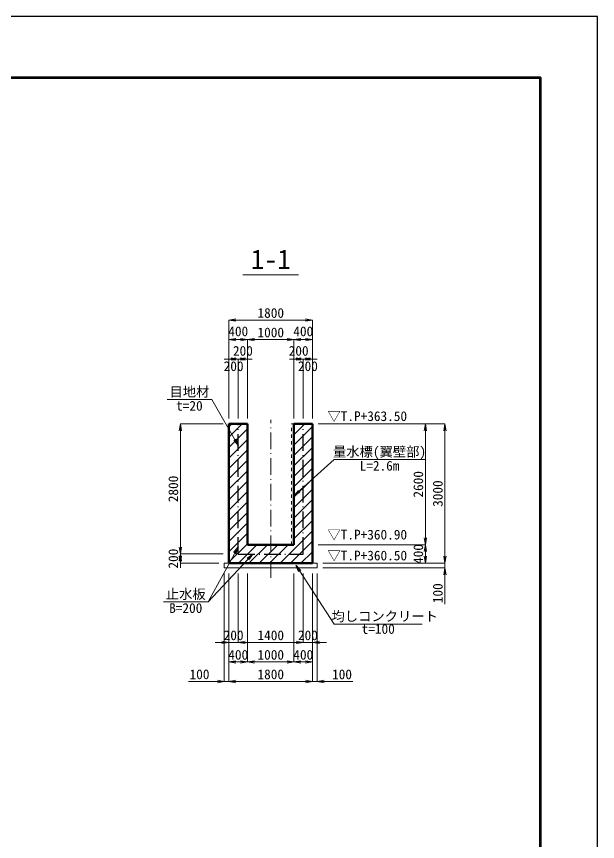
# Model space of a CAD drawing. Header units: millimetres. Extents: x 156724 to 226425, y -17820 to 17820.
# Drawn here: x 207421 to 219930, y 58 to 17820 of the extents above; entities that cross this region are included whole.
import ezdxf
from ezdxf.enums import TextEntityAlignment as Align

# ---------------------------------------------------------------- set-up
doc = ezdxf.new("R2010")
doc.units = ezdxf.units.MM
doc.header["$LTSCALE"] = 60
doc.header["$PDSIZE"] = 300
for name, pattern in [('SXF_一点短鎖線', [9.25, 6, -1.5, 0.25, -1.5]), ('SXF_二点短鎖線', [11, 6, -1.5, 0.25, -1.5, 0.25, -1.5]), ('SXF_跳び破線', [12, 6, -6]), ('一点短鎖線', [9.25, 6, -1.5, 0.25, -1.5])]:
    doc.linetypes.add(name, pattern=pattern)
doc.layers.get('Defpoints').update_dxf_attribs({"color": 151})
for name, color, linetype, lineweight in [('D-BMK', 2, 'SXF_一点短鎖線', 13), ('D-STR', 1, 'Continuous', 50), ('D-STR-DIM', 7, 'Continuous', 13), ('D-STR-HTXT', 7, 'Continuous', 13), ('D-STR-STR1', 2, 'Continuous', 13), ('D-STR-STR6', 7, 'Continuous', 13), ('D-STR-STR7', 3, 'Continuous', 13), ('D-STR-STRA', 1, 'Continuous', 25), ('D-STR-TXT', 7, 'Continuous', 13), ('D-TTL', 2, 'Continuous', 140), ('D-TTL-LINE', 7, 'Continuous', 13), ('D-TTL-TXT', 7, 'Continuous', 13)]:
    doc.layers.add(name, color=color, linetype=linetype, lineweight=lineweight)
doc.styles.add('MS ゴシック', font='MS Gothic.ttf')
doc.styles.add('ＭＳ ゴシック', font='MS Gothic.ttf')
doc.dimstyles.new('DIM-60', dxfattribs={"dimscale": 60, "dimtxt": 3.5, "dimasz": 2.5, "dimexe": 0, "dimexo": 2, "dimgap": 0.8, "dimtad": 1, "dimdec": 0, "dimzin": 0, "dimdsep": 46, "dimtxsty": 'MS ゴシック', "dimblk": 'OPEN', "dimcen": 0.1, "dimclrd": 256, "dimclre": 256, "dimclrt": 256, "dimaunit": 1, "dimadec": 4, "dimazin": 0, "dimtfac": 1, "dimtdec": 0, "dimtmove": 0, "dimatfit": 3, "dimldrblk": 'OPEN', "dimfxl": 1, "dimtolj": 1, "dimtzin": 0, "dimlwd": -1, "dimlwe": -1, "dimarcsym": 0})
doc.dimstyles.new('DIM-60-F', dxfattribs={"dimscale": 60, "dimtxt": 3.5, "dimasz": 2.5, "dimexe": 0, "dimexo": 2, "dimgap": 0.8, "dimtad": 1, "dimdec": 0, "dimzin": 0, "dimdsep": 46, "dimtxsty": 'MS ゴシック', "dimblk": 'OPEN', "dimcen": 0.1, "dimaunit": 1, "dimadec": 4, "dimazin": 0, "dimtfac": 1, "dimtdec": 0, "dimtmove": 2, "dimatfit": 3, "dimldrblk": 'OPEN', "dimfxl": 1, "dimtolj": 1, "dimtzin": 0, "dimlwd": -1, "dimlwe": -1, "dimarcsym": 2})

# ---------------------------------------------------------------- blocks, each defined once
blk = doc.blocks.new('_Open')
at = {"color": 0, "linetype": 'ByBlock', "lineweight": -2}
for p, q in [((-1, 0.17), (0, 0)), ((-1, -0.17), (0, 0)), ((0, 0), (-1, 0))]:
    blk.add_line(p, q, dxfattribs=at)
blk = doc.blocks.new('*D58')
at = {"layer": 'D-STR-DIM', "color": 0, "transparency": 16777216}
for p, q in [((211995, 5828), (211995, 3503)), ((213795, 5828), (213795, 3503)), ((212145, 3503), (213645, 3503))]:
    blk.add_line(p, q, dxfattribs=at)
at = {"layer": 'Defpoints', "color": 0, "transparency": 16777216}
for p in [(211995, 5948), (213795, 5948), (213795, 3503)]:
    blk.add_point(p, dxfattribs=at)
at = {"layer": 'D-STR-DIM', "color": 0, "transparency": 16777216, "xscale": 150, "yscale": 150, "zscale": 150, "rotation": 180}
blk.add_blockref('_Open', (211995, 3503), dxfattribs=at)
at = {"layer": 'D-STR-DIM', "color": 0, "transparency": 16777216, "xscale": 150, "yscale": 150, "zscale": 150}
blk.add_blockref('_Open', (213795, 3503), dxfattribs=at)
at = {"layer": 'D-STR-DIM', "color": 0, "transparency": 16777216, "insert": (212895, 3656), "char_height": 210, "attachment_point": 5, "style": 'MS ゴシック'}
blk.add_mtext('\\A1;1800', dxfattribs=at)
blk = doc.blocks.new('*D59')
at = {"layer": 'D-STR-DIM', "color": 0, "transparency": 16777216}
for p, q in [((211995, 5828), (211995, 3923)), ((212395, 5828), (212395, 3923)), ((211995, 3923), (212395, 3923)), ((212245, 3923), (212095, 3923)), ((212145, 3923), (212295, 3923))]:
    blk.add_line(p, q, dxfattribs=at)
at = {"layer": 'Defpoints', "color": 0, "transparency": 16777216}
for p in [(211995, 5948), (212395, 5948), (212395, 3923)]:
    blk.add_point(p, dxfattribs=at)
at = {"layer": 'D-STR-DIM', "color": 0, "transparency": 16777216, "xscale": 150, "yscale": 150, "zscale": 150, "rotation": 180}
blk.add_blockref('_Open', (211995, 3923), dxfattribs=at)
at = {"layer": 'D-STR-DIM', "color": 0, "transparency": 16777216, "xscale": 150, "yscale": 150, "zscale": 150}
blk.add_blockref('_Open', (212395, 3923), dxfattribs=at)
at = {"layer": 'D-STR-DIM', "color": 0, "transparency": 16777216, "insert": (212195, 4076), "char_height": 210, "attachment_point": 5, "style": 'MS ゴシック'}
blk.add_mtext('\\A1;400', dxfattribs=at)
blk = doc.blocks.new('*D60')
at = {"layer": 'D-STR-DIM', "color": 0, "transparency": 16777216}
for p, q in [((212395, 5828), (212395, 3923)), ((213395, 5828), (213395, 3923)), ((212545, 3923), (213245, 3923))]:
    blk.add_line(p, q, dxfattribs=at)
at = {"layer": 'Defpoints', "color": 0, "transparency": 16777216}
for p in [(212395, 5948), (213395, 5948), (213395, 3923)]:
    blk.add_point(p, dxfattribs=at)
at = {"layer": 'D-STR-DIM', "color": 0, "transparency": 16777216, "xscale": 150, "yscale": 150, "zscale": 150, "rotation": 180}
blk.add_blockref('_Open', (212395, 3923), dxfattribs=at)
at = {"layer": 'D-STR-DIM', "color": 0, "transparency": 16777216, "xscale": 150, "yscale": 150, "zscale": 150}
blk.add_blockref('_Open', (213395, 3923), dxfattribs=at)
at = {"layer": 'D-STR-DIM', "color": 0, "transparency": 16777216, "insert": (212895, 4076), "char_height": 210, "attachment_point": 5, "style": 'MS ゴシック'}
blk.add_mtext('\\A1;1000', dxfattribs=at)
blk = doc.blocks.new('*D61')
at = {"layer": 'D-STR-DIM', "transparency": 16777216}
for p, q in [((213795, 5828), (213795, 3503)), ((213895, 5828), (213895, 3503)), ((213645, 3503), (213495, 3503)), ((213795, 3503), (213895, 3503)), ((214045, 3503), (214663, 3503))]:
    blk.add_line(p, q, dxfattribs=at)
at = {"layer": 'Defpoints', "color": 0, "transparency": 16777216}
for p in [(213795, 5948), (213895, 5948), (213895, 3503)]:
    blk.add_point(p, dxfattribs=at)
at = {"layer": 'D-STR-DIM', "transparency": 16777216, "xscale": 150, "yscale": 150, "zscale": 150}
blk.add_blockref('_Open', (213795, 3503), dxfattribs=at)
at = {"layer": 'D-STR-DIM', "transparency": 16777216, "xscale": 150, "yscale": 150, "zscale": 150, "rotation": 180}
blk.add_blockref('_Open', (213895, 3503), dxfattribs=at)
at = {"layer": 'D-STR-DIM', "transparency": 16777216, "insert": (214429, 3656), "char_height": 210, "attachment_point": 5, "style": 'MS ゴシック'}
blk.add_mtext('\\A1;100', dxfattribs=at)
blk = doc.blocks.new('*D62')
at = {"layer": 'D-STR-DIM', "transparency": 16777216}
for p, q in [((211895, 5828), (211895, 3503)), ((211995, 5828), (211995, 3503)), ((211745, 3503), (211127, 3503)), ((211995, 3503), (211895, 3503)), ((212145, 3503), (212295, 3503))]:
    blk.add_line(p, q, dxfattribs=at)
at = {"layer": 'Defpoints', "color": 0, "transparency": 16777216}
for p in [(211895, 5948), (211995, 5948), (211895, 3503)]:
    blk.add_point(p, dxfattribs=at)
at = {"layer": 'D-STR-DIM', "transparency": 16777216, "xscale": 150, "yscale": 150, "zscale": 150}
blk.add_blockref('_Open', (211895, 3503), dxfattribs=at)
at = {"layer": 'D-STR-DIM', "transparency": 16777216, "xscale": 150, "yscale": 150, "zscale": 150, "rotation": 180}
blk.add_blockref('_Open', (211995, 3503), dxfattribs=at)
at = {"layer": 'D-STR-DIM', "transparency": 16777216, "insert": (211361, 3656), "char_height": 210, "attachment_point": 5, "style": 'MS ゴシック'}
blk.add_mtext('\\A1;100', dxfattribs=at)
blk = doc.blocks.new('*D63')
at = {"layer": 'D-STR-DIM', "color": 0, "transparency": 16777216}
for p, q in [((212195, 5828), (212195, 4343)), ((213595, 5828), (213595, 4343)), ((213445, 4343), (212345, 4343))]:
    blk.add_line(p, q, dxfattribs=at)
at = {"layer": 'Defpoints', "color": 0, "transparency": 16777216}
for p in [(212195, 5948), (213595, 5948), (212195, 4343)]:
    blk.add_point(p, dxfattribs=at)
at = {"layer": 'D-STR-DIM', "color": 0, "transparency": 16777216, "xscale": 150, "yscale": 150, "zscale": 150, "rotation": 180}
blk.add_blockref('_Open', (212195, 4343), dxfattribs=at)
at = {"layer": 'D-STR-DIM', "color": 0, "transparency": 16777216, "xscale": 150, "yscale": 150, "zscale": 150}
blk.add_blockref('_Open', (213595, 4343), dxfattribs=at)
at = {"layer": 'D-STR-DIM', "color": 0, "transparency": 16777216, "insert": (212895, 4496), "char_height": 210, "attachment_point": 5, "style": 'MS ゴシック'}
blk.add_mtext('\\A1;1400', dxfattribs=at)
blk = doc.blocks.new('*D64')
at = {"layer": 'D-STR-DIM', "transparency": 16777216}
for p, q in [((211995, 5828), (211995, 4343)), ((212195, 5828), (212195, 4343)), ((211845, 4343), (211695, 4343)), ((212195, 4343), (211995, 4343)), ((212345, 4343), (212495, 4343))]:
    blk.add_line(p, q, dxfattribs=at)
at = {"layer": 'Defpoints', "color": 0, "transparency": 16777216}
for p in [(211995, 5948), (212195, 5948), (211995, 4343)]:
    blk.add_point(p, dxfattribs=at)
at = {"layer": 'D-STR-DIM', "transparency": 16777216, "xscale": 150, "yscale": 150, "zscale": 150}
blk.add_blockref('_Open', (211995, 4343), dxfattribs=at)
at = {"layer": 'D-STR-DIM', "transparency": 16777216, "xscale": 150, "yscale": 150, "zscale": 150, "rotation": 180}
blk.add_blockref('_Open', (212195, 4343), dxfattribs=at)
at = {"layer": 'D-STR-DIM', "transparency": 16777216, "insert": (212095, 4496), "char_height": 210, "attachment_point": 5, "style": 'MS ゴシック'}
blk.add_mtext('\\A1;200', dxfattribs=at)
blk = doc.blocks.new('*D65')
at = {"layer": 'D-STR-DIM', "color": 0, "transparency": 16777216}
for p, q in [((213395, 5828), (213395, 3923)), ((213795, 5828), (213795, 3923)), ((213795, 3923), (213395, 3923)), ((213645, 3923), (213495, 3923)), ((213545, 3923), (213695, 3923))]:
    blk.add_line(p, q, dxfattribs=at)
at = {"layer": 'Defpoints', "color": 0, "transparency": 16777216}
for p in [(213395, 5948), (213795, 5948), (213395, 3923)]:
    blk.add_point(p, dxfattribs=at)
at = {"layer": 'D-STR-DIM', "color": 0, "transparency": 16777216, "xscale": 150, "yscale": 150, "zscale": 150, "rotation": 180}
blk.add_blockref('_Open', (213395, 3923), dxfattribs=at)
at = {"layer": 'D-STR-DIM', "color": 0, "transparency": 16777216, "xscale": 150, "yscale": 150, "zscale": 150}
blk.add_blockref('_Open', (213795, 3923), dxfattribs=at)
at = {"layer": 'D-STR-DIM', "color": 0, "transparency": 16777216, "insert": (213595, 4076), "char_height": 210, "attachment_point": 5, "style": 'MS ゴシック'}
blk.add_mtext('\\A1;400', dxfattribs=at)
blk = doc.blocks.new('*D66')
at = {"layer": 'D-STR-DIM', "transparency": 16777216}
for p, q in [((213595, 5828), (213595, 4343)), ((213795, 5828), (213795, 4343)), ((213445, 4343), (213295, 4343)), ((213595, 4343), (213795, 4343)), ((213945, 4343), (214095, 4343))]:
    blk.add_line(p, q, dxfattribs=at)
at = {"layer": 'Defpoints', "color": 0, "transparency": 16777216}
for p in [(213595, 5948), (213795, 5948), (213795, 4343)]:
    blk.add_point(p, dxfattribs=at)
at = {"layer": 'D-STR-DIM', "transparency": 16777216, "xscale": 150, "yscale": 150, "zscale": 150}
blk.add_blockref('_Open', (213595, 4343), dxfattribs=at)
at = {"layer": 'D-STR-DIM', "transparency": 16777216, "xscale": 150, "yscale": 150, "zscale": 150, "rotation": 180}
blk.add_blockref('_Open', (213795, 4343), dxfattribs=at)
at = {"layer": 'D-STR-DIM', "transparency": 16777216, "insert": (213695, 4496), "char_height": 210, "attachment_point": 5, "style": 'MS ゴシック'}
blk.add_mtext('\\A1;200', dxfattribs=at)
blk = doc.blocks.new('*D67')
at = {"layer": 'D-STR-DIM', "color": 0, "transparency": 16777216}
for p, q in [((211867, 9048), (210950, 9048)), ((210950, 8898), (210950, 6398)), ((211867, 6248), (210950, 6248))]:
    blk.add_line(p, q, dxfattribs=at)
at = {"layer": 'Defpoints', "color": 0, "transparency": 16777216}
for p in [(211987, 9048), (210950, 6248), (211987, 6248)]:
    blk.add_point(p, dxfattribs=at)
at = {"layer": 'D-STR-DIM', "color": 0, "transparency": 16777216, "xscale": 150, "yscale": 150, "zscale": 150}
for p, rotation in [((210950, 9048), 90), ((210950, 6248), 270)]:
    blk.add_blockref('_Open', p, dxfattribs=dict(at, rotation=rotation))
at = {"layer": 'D-STR-DIM', "color": 0, "transparency": 16777216, "insert": (210797, 7648), "char_height": 210, "attachment_point": 5, "rotation": 90, "style": 'MS ゴシック'}
blk.add_mtext('\\A1;2800', dxfattribs=at)
blk = doc.blocks.new('*D68')
at = {"layer": 'D-STR-DIM', "color": 0, "transparency": 16777216}
for p, q in [((210950, 6198), (210950, 6348)), ((211867, 6248), (210950, 6248)), ((210950, 6248), (210950, 6048)), ((210950, 6098), (210950, 5948)), ((211775, 6048), (210950, 6048))]:
    blk.add_line(p, q, dxfattribs=at)
at = {"layer": 'Defpoints', "color": 0, "transparency": 16777216}
for p in [(211987, 6248), (210950, 6048), (211895, 6048)]:
    blk.add_point(p, dxfattribs=at)
at = {"layer": 'D-STR-DIM', "color": 0, "transparency": 16777216, "xscale": 150, "yscale": 150, "zscale": 150}
for p, rotation in [((210950, 6248), 90), ((210950, 6048), 270)]:
    blk.add_blockref('_Open', p, dxfattribs=dict(at, rotation=rotation))
at = {"layer": 'D-STR-DIM', "color": 0, "transparency": 16777216, "insert": (210797, 6148), "char_height": 210, "attachment_point": 5, "rotation": 90, "style": 'MS ゴシック'}
blk.add_mtext('\\A1;200', dxfattribs=at)
blk = doc.blocks.new('*D69')
at = {"layer": 'D-STR-DIM', "color": 0, "transparency": 16777216}
for p, q in [((211995, 9168), (211995, 11283)), ((212145, 11283), (213645, 11283)), ((213795, 9168), (213795, 11283))]:
    blk.add_line(p, q, dxfattribs=at)
at = {"layer": 'Defpoints', "color": 0, "transparency": 16777216}
for p in [(213795, 11283), (211995, 9048), (213795, 9048)]:
    blk.add_point(p, dxfattribs=at)
at = {"layer": 'D-STR-DIM', "color": 0, "transparency": 16777216, "xscale": 150, "yscale": 150, "zscale": 150, "rotation": 180}
blk.add_blockref('_Open', (211995, 11283), dxfattribs=at)
at = {"layer": 'D-STR-DIM', "color": 0, "transparency": 16777216, "xscale": 150, "yscale": 150, "zscale": 150}
blk.add_blockref('_Open', (213795, 11283), dxfattribs=at)
at = {"layer": 'D-STR-DIM', "color": 0, "transparency": 16777216, "insert": (212895, 11436), "char_height": 210, "attachment_point": 5, "style": 'MS ゴシック'}
blk.add_mtext('\\A1;1800', dxfattribs=at)
blk = doc.blocks.new('*D70')
at = {"layer": 'D-STR-DIM', "color": 0, "transparency": 16777216}
for p, q in [((213395, 9168), (213395, 10863)), ((213645, 10863), (213545, 10863)), ((213795, 9168), (213795, 10863))]:
    blk.add_line(p, q, dxfattribs=at)
at = {"layer": 'Defpoints', "color": 0, "transparency": 16777216}
for p in [(213395, 10863), (213395, 9048), (213795, 9048)]:
    blk.add_point(p, dxfattribs=at)
at = {"layer": 'D-STR-DIM', "color": 0, "transparency": 16777216, "xscale": 150, "yscale": 150, "zscale": 150, "rotation": 180}
blk.add_blockref('_Open', (213395, 10863), dxfattribs=at)
at = {"layer": 'D-STR-DIM', "color": 0, "transparency": 16777216, "xscale": 150, "yscale": 150, "zscale": 150}
blk.add_blockref('_Open', (213795, 10863), dxfattribs=at)
at = {"layer": 'D-STR-DIM', "color": 0, "transparency": 16777216, "insert": (213595, 11040), "char_height": 210, "attachment_point": 5, "style": 'MS ゴシック'}
blk.add_mtext('\\A1;400', dxfattribs=at)
blk = doc.blocks.new('*D71')
at = {"layer": 'D-STR-DIM', "color": 0, "transparency": 16777216}
for p, q in [((212395, 9168), (212395, 10863)), ((213245, 10863), (212545, 10863)), ((213395, 9168), (213395, 10863))]:
    blk.add_line(p, q, dxfattribs=at)
at = {"layer": 'Defpoints', "color": 0, "transparency": 16777216}
for p in [(212395, 10863), (212395, 9048), (213395, 9048)]:
    blk.add_point(p, dxfattribs=at)
at = {"layer": 'D-STR-DIM', "color": 0, "transparency": 16777216, "xscale": 150, "yscale": 150, "zscale": 150, "rotation": 180}
blk.add_blockref('_Open', (212395, 10863), dxfattribs=at)
at = {"layer": 'D-STR-DIM', "color": 0, "transparency": 16777216, "xscale": 150, "yscale": 150, "zscale": 150}
blk.add_blockref('_Open', (213395, 10863), dxfattribs=at)
at = {"layer": 'D-STR-DIM', "color": 0, "transparency": 16777216, "insert": (212895, 11016), "char_height": 210, "attachment_point": 5, "style": 'MS ゴシック'}
blk.add_mtext('\\A1;1000', dxfattribs=at)
blk = doc.blocks.new('*D72')
at = {"layer": 'D-STR-DIM', "color": 0, "transparency": 16777216}
for p, q in [((211995, 9168), (211995, 10863)), ((212245, 10863), (212145, 10863)), ((212395, 9168), (212395, 10863))]:
    blk.add_line(p, q, dxfattribs=at)
at = {"layer": 'Defpoints', "color": 0, "transparency": 16777216}
for p in [(211995, 10863), (211995, 9048), (212395, 9048)]:
    blk.add_point(p, dxfattribs=at)
at = {"layer": 'D-STR-DIM', "color": 0, "transparency": 16777216, "xscale": 150, "yscale": 150, "zscale": 150, "rotation": 180}
blk.add_blockref('_Open', (211995, 10863), dxfattribs=at)
at = {"layer": 'D-STR-DIM', "color": 0, "transparency": 16777216, "xscale": 150, "yscale": 150, "zscale": 150}
blk.add_blockref('_Open', (212395, 10863), dxfattribs=at)
at = {"layer": 'D-STR-DIM', "color": 0, "transparency": 16777216, "insert": (212195, 11040), "char_height": 210, "attachment_point": 5, "style": 'MS ゴシック'}
blk.add_mtext('\\A1;400', dxfattribs=at)
blk = doc.blocks.new('*D73')
at = {"layer": 'D-STR-DIM', "color": 0, "transparency": 16777216}
for p, q in [((212045, 10443), (211895, 10443)), ((212245, 10443), (212095, 10443)), ((212195, 9168), (212195, 10443)), ((212395, 10443), (212195, 10443)), ((212345, 10443), (212495, 10443)), ((212395, 9168), (212395, 10443))]:
    blk.add_line(p, q, dxfattribs=at)
at = {"layer": 'Defpoints', "color": 0, "transparency": 16777216}
for p in [(212195, 10443), (212195, 9048), (212395, 9048)]:
    blk.add_point(p, dxfattribs=at)
at = {"layer": 'D-STR-DIM', "color": 0, "transparency": 16777216, "xscale": 150, "yscale": 150, "zscale": 150, "rotation": 180}
blk.add_blockref('_Open', (212195, 10443), dxfattribs=at)
at = {"layer": 'D-STR-DIM', "color": 0, "transparency": 16777216, "xscale": 150, "yscale": 150, "zscale": 150}
blk.add_blockref('_Open', (212395, 10443), dxfattribs=at)
at = {"layer": 'D-STR-DIM', "color": 0, "transparency": 16777216, "insert": (212295, 10620), "char_height": 210, "attachment_point": 5, "style": 'MS ゴシック'}
blk.add_mtext('\\A1;200', dxfattribs=at)
blk = doc.blocks.new('*D74')
at = {"layer": 'D-STR-DIM', "color": 0, "transparency": 16777216}
for p, q in [((212045, 10443), (211895, 10443)), ((211995, 9168), (211995, 10443)), ((212195, 10443), (211995, 10443)), ((212145, 10443), (212295, 10443)), ((212195, 9168), (212195, 10443))]:
    blk.add_line(p, q, dxfattribs=at)
at = {"layer": 'Defpoints', "color": 0, "transparency": 16777216}
for p in [(211995, 10443), (211995, 9048), (212195, 9048)]:
    blk.add_point(p, dxfattribs=at)
at = {"layer": 'D-STR-DIM', "color": 0, "transparency": 16777216, "xscale": 150, "yscale": 150, "zscale": 150, "rotation": 180}
blk.add_blockref('_Open', (211995, 10443), dxfattribs=at)
at = {"layer": 'D-STR-DIM', "color": 0, "transparency": 16777216, "xscale": 150, "yscale": 150, "zscale": 150}
blk.add_blockref('_Open', (212195, 10443), dxfattribs=at)
at = {"layer": 'D-STR-DIM', "color": 0, "transparency": 16777216, "char_height": 210, "attachment_point": 5, "style": 'MS ゴシック'}
for s, insert in [('\\A1;', (212095, 10596)), ('\\A1;200', (212095, 10290))]:
    blk.add_mtext(s, dxfattribs=dict(at, insert=insert))
blk = doc.blocks.new('*D75')
at = {"layer": 'D-STR-DIM', "color": 0, "transparency": 16777216}
for p, q in [((213445, 10443), (213295, 10443)), ((213395, 9168), (213395, 10443)), ((213395, 10443), (213595, 10443)), ((213545, 10443), (213695, 10443)), ((213595, 9168), (213595, 10443)), ((213745, 10443), (213895, 10443))]:
    blk.add_line(p, q, dxfattribs=at)
at = {"layer": 'Defpoints', "color": 0, "transparency": 16777216}
for p in [(213595, 10443), (213395, 9048), (213595, 9048)]:
    blk.add_point(p, dxfattribs=at)
at = {"layer": 'D-STR-DIM', "color": 0, "transparency": 16777216, "xscale": 150, "yscale": 150, "zscale": 150, "rotation": 180}
blk.add_blockref('_Open', (213395, 10443), dxfattribs=at)
at = {"layer": 'D-STR-DIM', "color": 0, "transparency": 16777216, "xscale": 150, "yscale": 150, "zscale": 150}
blk.add_blockref('_Open', (213595, 10443), dxfattribs=at)
at = {"layer": 'D-STR-DIM', "color": 0, "transparency": 16777216, "insert": (213495, 10620), "char_height": 210, "attachment_point": 5, "style": 'MS ゴシック'}
blk.add_mtext('\\A1;200', dxfattribs=at)
blk = doc.blocks.new('*D76')
at = {"layer": 'D-STR-DIM', "color": 0, "transparency": 16777216}
for p, q in [((213645, 10443), (213495, 10443)), ((213595, 9168), (213595, 10443)), ((213595, 10443), (213795, 10443)), ((213745, 10443), (213895, 10443)), ((213795, 9168), (213795, 10443))]:
    blk.add_line(p, q, dxfattribs=at)
at = {"layer": 'Defpoints', "color": 0, "transparency": 16777216}
for p in [(213795, 10443), (213595, 9048), (213795, 9048)]:
    blk.add_point(p, dxfattribs=at)
at = {"layer": 'D-STR-DIM', "color": 0, "transparency": 16777216, "xscale": 150, "yscale": 150, "zscale": 150, "rotation": 180}
blk.add_blockref('_Open', (213595, 10443), dxfattribs=at)
at = {"layer": 'D-STR-DIM', "color": 0, "transparency": 16777216, "xscale": 150, "yscale": 150, "zscale": 150}
blk.add_blockref('_Open', (213795, 10443), dxfattribs=at)
at = {"layer": 'D-STR-DIM', "color": 0, "transparency": 16777216, "char_height": 210, "attachment_point": 5, "style": 'MS ゴシック'}
for s, insert in [('\\A1;', (213695, 10596)), ('\\A1;200', (213695, 10290))]:
    blk.add_mtext(s, dxfattribs=dict(at, insert=insert))
blk = doc.blocks.new('*D77')
at = {"layer": 'D-STR-DIM', "color": 0, "transparency": 16777216}
for p, q in [((213915, 9048), (216225, 9048)), ((216225, 8898), (216225, 6598)), ((213915, 6448), (216225, 6448))]:
    blk.add_line(p, q, dxfattribs=at)
at = {"layer": 'Defpoints', "color": 0, "transparency": 16777216}
for p in [(213795, 9048), (213795, 6448), (216225, 6448)]:
    blk.add_point(p, dxfattribs=at)
at = {"layer": 'D-STR-DIM', "color": 0, "transparency": 16777216, "xscale": 150, "yscale": 150, "zscale": 150}
for p, rotation in [((216225, 9048), 90), ((216225, 6448), 270)]:
    blk.add_blockref('_Open', p, dxfattribs=dict(at, rotation=rotation))
at = {"layer": 'D-STR-DIM', "color": 0, "transparency": 16777216, "insert": (216072, 7748), "char_height": 210, "attachment_point": 5, "rotation": 90, "style": 'MS ゴシック'}
blk.add_mtext('\\A1;2600', dxfattribs=at)
blk = doc.blocks.new('*D78')
at = {"layer": 'D-STR-DIM', "color": 0, "transparency": 16777216}
for p, q in [((213915, 6448), (216225, 6448)), ((216225, 6448), (216225, 6048)), ((216225, 6198), (216225, 6348)), ((216225, 6298), (216225, 6148)), ((214015, 6048), (216225, 6048))]:
    blk.add_line(p, q, dxfattribs=at)
at = {"layer": 'Defpoints', "color": 0, "transparency": 16777216}
for p in [(213795, 6448), (213895, 6048), (216225, 6048)]:
    blk.add_point(p, dxfattribs=at)
at = {"layer": 'D-STR-DIM', "color": 0, "transparency": 16777216, "xscale": 150, "yscale": 150, "zscale": 150}
for p, rotation in [((216225, 6448), 90), ((216225, 6048), 270)]:
    blk.add_blockref('_Open', p, dxfattribs=dict(at, rotation=rotation))
at = {"layer": 'D-STR-DIM', "color": 0, "transparency": 16777216, "insert": (216072, 6248), "char_height": 210, "attachment_point": 5, "rotation": 90, "style": 'MS ゴシック'}
blk.add_mtext('\\A1;400', dxfattribs=at)
blk = doc.blocks.new('*D79')
at = {"layer": 'D-STR-DIM', "transparency": 16777216}
for p, q in [((216645, 6198), (216645, 6348)), ((214015, 6048), (216645, 6048)), ((216645, 6048), (216645, 5948)), ((214015, 5948), (216645, 5948)), ((216645, 5798), (216645, 5169))]:
    blk.add_line(p, q, dxfattribs=at)
at = {"layer": 'Defpoints', "color": 0, "transparency": 16777216}
for p in [(213895, 6048), (213895, 5948), (216645, 5948)]:
    blk.add_point(p, dxfattribs=at)
at = {"layer": 'D-STR-DIM', "transparency": 16777216, "xscale": 150, "yscale": 150, "zscale": 150}
for p, rotation in [((216645, 6048), 270), ((216645, 5948), 90)]:
    blk.add_blockref('_Open', p, dxfattribs=dict(at, rotation=rotation))
at = {"layer": 'D-STR-DIM', "transparency": 16777216, "insert": (216492, 5403), "char_height": 210, "attachment_point": 5, "rotation": 90, "style": 'MS ゴシック'}
blk.add_mtext('\\A1;100', dxfattribs=at)
blk = doc.blocks.new('*D80')
at = {"layer": 'D-STR-DIM', "color": 0, "transparency": 16777216}
for p, q in [((213915, 9048), (216645, 9048)), ((216645, 8898), (216645, 6198)), ((214015, 6048), (216645, 6048))]:
    blk.add_line(p, q, dxfattribs=at)
at = {"layer": 'Defpoints', "color": 0, "transparency": 16777216}
for p in [(213795, 9048), (213895, 6048), (216645, 6048)]:
    blk.add_point(p, dxfattribs=at)
at = {"layer": 'D-STR-DIM', "color": 0, "transparency": 16777216, "xscale": 150, "yscale": 150, "zscale": 150}
for p, rotation in [((216645, 9048), 90), ((216645, 6048), 270)]:
    blk.add_blockref('_Open', p, dxfattribs=dict(at, rotation=rotation))
at = {"layer": 'D-STR-DIM', "color": 0, "transparency": 16777216, "insert": (216492, 7548), "char_height": 210, "attachment_point": 5, "rotation": 90, "style": 'MS ゴシック'}
blk.add_mtext('\\A1;3000', dxfattribs=at)

msp = doc.modelspace()

# ---------------------------------------------------------------- hatches: boundary and pattern name
at = {"layer": 'D-STR-STR1'}
h = msp.add_hatch(dxfattribs=at)
h.set_pattern_fill('ANSI31', color=256, scale=50)
h.set_pattern_definition([(45, (-121453, 59895.2), (-112.2532, 112.2532), [])])
h.paths.add_polyline_path([(212394.8, 9047.5), (211994.8, 9047.5), (211994.8, 6047.5), (213794.8, 6047.5), (213794.8, 9047.5), (213394.8, 9047.5), (213394.8, 6447.5), (212394.8, 6447.5)])

# ---------------------------------------------------------------- linework, layer by layer
at = {"layer": 'D-BMK', "linetype": '一点短鎖線'}
msp.add_line((212894.8, 5731.4), (212894.8, 9134.2), dxfattribs=at)
at = {"layer": 'D-STR', "ltscale": 1500}
for p, q in [((212394.8, 9047.5), (211994.8, 9047.5)), ((211994.8, 9047.5), (211994.8, 6047.5)), ((212394.8, 9047.5), (212394.8, 6447.5)), ((213394.8, 9047.5), (213794.8, 9047.5)), ((213394.8, 9047.5), (213394.8, 6447.5)), ((213794.8, 9047.5), (213794.8, 6047.5)), ((212394.8, 6447.5), (213394.8, 6447.5)), ((211994.8, 6047.5), (213794.8, 6047.5))]:
    msp.add_line(p, q, dxfattribs=at)
at = {"layer": 'D-STR-HTXT'}
for p, q in [((211623.5, 9572.8), (210663.5, 9572.8)), ((214259, 8282.3), (216215, 8282.3)), ((211544.6, 5218.5), (210584.6, 5218.5)), ((216155.9, 4739.1), (214261.4, 4739.1))]:
    msp.add_line(p, q, dxfattribs=at)
at = {"layer": 'D-STR-STR1', "linetype": 'SXF_跳び破線', "ltscale": 0.2}
msp.add_lwpolyline([(213344.8, 9047.5), (213394.8, 9047.5), (213394.8, 6447.5), (213344.8, 6447.5)], close=True, dxfattribs=at)
at = {"layer": 'D-STR-STR6', "linetype": 'SXF_二点短鎖線'}
for p, q in [((211994.8, 9047.5), (211994.8, 6047.5)), ((212394.8, 9047.5), (212394.8, 6447.5)), ((213394.8, 9047.5), (213394.8, 6447.5)), ((213794.8, 9047.5), (213794.8, 6047.5)), ((213394.8, 6447.5), (212394.8, 6447.5)), ((213794.8, 6047.5), (211994.8, 6047.5))]:
    msp.add_line(p, q, dxfattribs=at)
at = {"layer": 'D-STR-STR7'}
msp.add_lwpolyline([(213794.8, 6047.5), (213894.8, 6047.5), (213894.8, 5947.5), (211894.8, 5947.5), (211894.8, 6047.5), (211994.8, 6047.5)], dxfattribs=at)
at = {"layer": 'D-STR-STRA', "linetype": 'SXF_一点短鎖線'}
for p, q in [((212194.8, 6247.5), (212194.8, 9047.5)), ((213594.8, 6247.5), (213594.8, 9047.5)), ((212194.8, 6247.5, -323860), (213594.8, 6247.5, -323860))]:
    msp.add_line(p, q, dxfattribs=at)
at = {"layer": 'D-TTL'}
msp.add_lwpolyline([(170699.5, 16500), (170699.5, -16500), (218699.5, -16500), (218699.5, 16500)], close=True, dxfattribs=at)
at = {"layer": 'D-TTL-LINE'}
msp.add_line((212294.8, 12257.1), (213494.8, 12257.1), dxfattribs=at)
at = {"layer": 'Defpoints', "color": 1}
msp.add_lwpolyline([(169469.5, 17820), (169469.5, -17820), (219929.5, -17820), (219929.5, 17820)], close=True, dxfattribs=at)

# ---------------------------------------------------------------- texts
at = {"layer": 'D-STR-TXT'}
for s, style, p in [('目地材', 'MS ゴシック', (211143.5, 9572.8)), ('量水標(翼壁部)', 'ＭＳ ゴシック', (215237, 8282.3)), ('止水板', 'MS ゴシック', (211064.6, 5218.5)), ('均しコンクリート', 'MS ゴシック', (215348, 4739.1))]:
    msp.add_text(s, height=210, dxfattribs=dict(at, style=style)).set_placement(p, align=Align.BOTTOM_CENTER)
for s, style, p in [('t=20', 'MS ゴシック', (211143.5, 9542.8)), ('L=2.6m', 'ＭＳ ゴシック', (215237, 8252.3)), ('B=200', 'MS ゴシック', (211064.6, 5188.5)), ('t=100', 'MS ゴシック', (215208.6, 4739.1))]:
    msp.add_text(s, height=210, dxfattribs=dict(at, style=style)).set_placement(p, align=Align.TOP_CENTER)
at = {"layer": 'D-STR-TXT', "style": 'MS ゴシック'}
for s, p in [('▽T.P+363.50', (214114.8, 9047.5)), ('▽T.P+360.90', (214114.8, 6497.5)), ('▽T.P+360.50', (214114.8, 6047.5))]:
    msp.add_text(s, height=210, dxfattribs=at).set_placement(p, align=Align.BOTTOM_LEFT)
at = {"layer": 'D-TTL-TXT', "style": 'MS ゴシック'}
msp.add_text('1-1', height=420, dxfattribs=at).set_placement((212894.8, 12257.1), align=Align.BOTTOM_CENTER)

# ---------------------------------------------------------------- dimensions: what is measured, and where the dimension line sits
at = {"layer": 'D-STR-DIM'}
for base, p1, p2, picture, middle in [((213794.8, 11282.7), (211994.8, 9047.5), (213794.8, 9047.5), '*D69', (212894.8, 11435.7)), ((211994.8, 10862.7), (212394.8, 9047.5), (211994.8, 9047.5), '*D72', (212194.8, 11039.7)), ((212394.8, 10862.7), (213394.8, 9047.5), (212394.8, 9047.5), '*D71', (212894.8, 11015.7)), ((213394.8, 10862.7), (213794.8, 9047.5), (213394.8, 9047.5), '*D70', (213594.8, 11039.7)), ((212194.8, 10442.7), (212394.8, 9047.5), (212194.8, 9047.5), '*D73', (212294.8, 10619.7)), ((213794.8, 3503.4), (211994.8, 5947.5), (213794.8, 5947.5), '*D58', (212894.8, 3656.4)), ((212194.8, 4343.4), (213594.8, 5947.5), (212194.8, 5947.5), '*D63', (212894.8, 4496.4)), ((213394.8, 3923.4), (212394.8, 5947.5), (213394.8, 5947.5), '*D60', (212894.8, 4076.4))]:
    dim = msp.add_linear_dim(base=base, p1=p1, p2=p2, dimstyle='DIM-60-F', dxfattribs=at)
    dim.commit()
    dim.dimension.update_dxf_attribs({"geometry": picture, "text_midpoint": middle})
dim = msp.add_linear_dim(base=(213594.8, 10442.7), p1=(213394.8, 9047.5), p2=(213594.8, 9047.5), angle=180, dimstyle='DIM-60-F', dxfattribs=at)
dim.commit()
dim.dimension.update_dxf_attribs({"geometry": '*D75', "text_midpoint": (213494.8, 10619.7)})
dim = msp.add_linear_dim(base=(211994.8, 10442.7), p1=(212194.8, 9047.5), p2=(211994.8, 9047.5), text='\\X<>', dimstyle='DIM-60-F', override={"dimtix": 1}, dxfattribs=at)
dim.commit()
dim.dimension.update_dxf_attribs({"geometry": '*D74', "text_midpoint": (212094.8, 10442.7)})
dim = msp.add_linear_dim(base=(213794.8, 10442.7), p1=(213594.8, 9047.5), p2=(213794.8, 9047.5), angle=180, text='\\X<>', dimstyle='DIM-60-F', override={"dimtix": 1}, dxfattribs=at)
dim.commit()
dim.dimension.update_dxf_attribs({"geometry": '*D76', "text_midpoint": (213694.8, 10442.7)})
for base, p1, p2, angle, picture, middle in [((210950.1, 6247.5), (211986.5, 9047.5), (211986.5, 6247.5), 90, '*D67', (210797.1, 7647.5)), ((216224.8, 6447.5), (213794.8, 9047.5), (213794.8, 6447.5), 90, '*D77', (216071.8, 7747.5)), ((216644.8, 6047.5), (213794.8, 9047.5), (213894.8, 6047.5), 90, '*D80', (216491.8, 7547.5)), ((216224.8, 6047.5), (213794.8, 6447.5), (213894.8, 6047.5), 90, '*D78', (216071.8, 6247.5)), ((210950.1, 6047.5), (211986.5, 6247.5), (211894.8, 6047.5), 90, '*D68', (210797.1, 6147.5)), ((213394.8, 3923.4), (213794.8, 5947.5), (213394.8, 5947.5), 180, '*D65', (213594.8, 4076.4))]:
    dim = msp.add_linear_dim(base=base, p1=p1, p2=p2, angle=angle, dimstyle='DIM-60-F', override={"dimtix": 1}, dxfattribs=at)
    dim.commit()
    dim.dimension.update_dxf_attribs({"geometry": picture, "text_midpoint": middle})
for base, p1, p2, angle, picture, middle in [((216644.8, 5947.5), (213894.8, 6047.5), (213894.8, 5947.5), 90, '*D79', (216644.8, 5403.1)), ((213794.8, 4343.4), (213594.8, 5947.5), (213794.8, 5947.5), 180, '*D66', (213694.8, 4343.4))]:
    dim = msp.add_linear_dim(base=base, p1=p1, p2=p2, angle=angle, dimstyle='DIM-60', dxfattribs=at)
    dim.commit()
    dim.dimension.update_dxf_attribs({"geometry": picture, "text_midpoint": middle, "dimtype": 160})
for base, p1, p2, picture, middle in [((211894.8, 3503.4), (211994.8, 5947.5), (211894.8, 5947.5), '*D62', (211360.8, 3503.4)), ((211994.8, 4343.4), (212194.8, 5947.5), (211994.8, 5947.5), '*D64', (212094.8, 4343.4)), ((213894.8, 3503.4), (213794.8, 5947.5), (213894.8, 5947.5), '*D61', (214428.9, 3503.4))]:
    dim = msp.add_linear_dim(base=base, p1=p1, p2=p2, dimstyle='DIM-60', dxfattribs=at)
    dim.commit()
    dim.dimension.update_dxf_attribs({"geometry": picture, "text_midpoint": middle, "dimtype": 160})
dim = msp.add_linear_dim(base=(212394.8, 3923.4), p1=(211994.8, 5947.5), p2=(212394.8, 5947.5), dimstyle='DIM-60-F', override={"dimtix": 1}, dxfattribs=at)
dim.commit()
dim.dimension.update_dxf_attribs({"geometry": '*D59', "text_midpoint": (212194.8, 4076.4)})

# ---------------------------------------------------------------- leaders
at = {"layer": 'D-STR-HTXT'}
for points in [[(212195.4, 8582.4), (211623.5, 9572.8)], [(213394.8, 7497.5), (214259, 8282.3)], [(212194.8, 6397.8), (211544.6, 5218.5)], [(212509.6, 6247.5), (211544.6, 5218.5)], [(213440.4, 6000.9), (214261.4, 4739.1)]]:
    msp.add_leader(points, dimstyle='DIM-60-F', override={"dimtad": 0}, dxfattribs=at)

doc.saveas('drawing.dxf')
